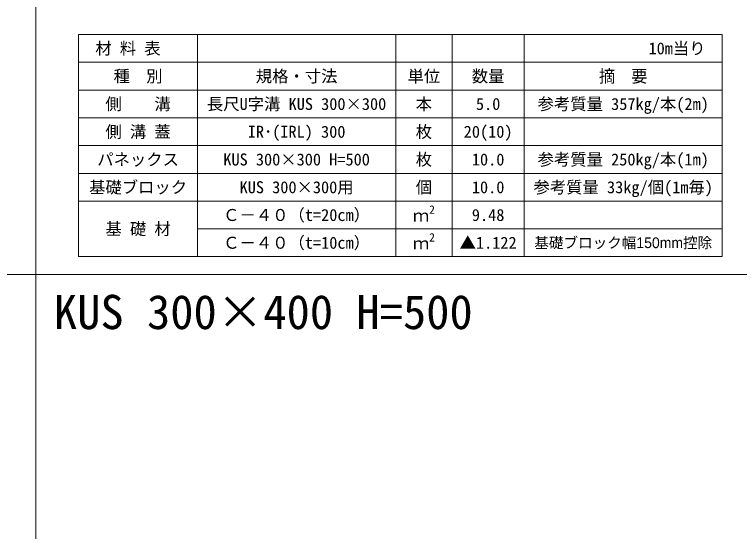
# Model space of a CAD drawing. Units: millimetres at full size, sheet at 1:40; details may follow other scales. Extents: x 206103 to 244503, y 883348 to 903496.
# Drawn here: x 211244 to 213256, y 898736 to 900170 of the extents above; entities that cross this region are included whole.
import ezdxf
from ezdxf.enums import TextEntityAlignment as Align

# ---------------------------------------------------------------- set-up
doc = ezdxf.new("R2010")
doc.units = ezdxf.units.MM
doc.header["$LTSCALE"] = 40
for name, color, linetype, lineweight in [('Defpoints_3', 8, 'Continuous', 0), ('図枠', 5, 'Continuous', 13), ('寸法・材料表', 7, 'Continuous', 13)]:
    doc.layers.add(name, color=color, linetype=linetype, lineweight=lineweight)
doc.layers.add('文字', color=7, linetype='Continuous')
doc.styles.add('ＭＳ ゴシック', font='')
doc.styles.add('ＭＳ Ｐゴシック', font='')
doc.styles.get('ＭＳ ゴシック').set_extended_font_data('MS Gothic')
doc.styles.get('ＭＳ Ｐゴシック').set_extended_font_data('MS PGothic')

msp = doc.modelspace()

# ---------------------------------------------------------------- linework, layer by layer
at = {"layer": 'Defpoints_3'}
for p, q in [((211421.89, 900114.77), (213208.53, 900114.77)), ((211421.89, 900114.77), (211421.89, 900037.33)), ((211751.89, 900114.77), (211751.89, 900037.33)), ((212301.89, 900114.77), (212301.89, 900037.33)), ((212458.53, 900114.77), (212458.53, 900037.33)), ((212658.53, 900114.77), (212658.53, 900037.33)), ((213208.53, 900114.77), (213208.53, 900037.33))]:
    msp.add_line(p, q, dxfattribs=at)
at = {"layer": '図枠'}
for p, q in [((211303.21, 903148.33), (211303.21, 883448.33)), ((206103.21, 899448.33), (223303.21, 899448.33))]:
    msp.add_line(p, q, dxfattribs=at)
at = {"layer": '寸法・材料表'}
for p, q in [((211421.89, 900037.33), (213208.53, 900037.33)), ((211421.89, 900037.33), (211421.89, 899498.33)), ((211751.89, 900037.33), (211751.89, 899498.33)), ((212301.89, 900037.33), (212301.89, 899498.33)), ((212458.53, 900037.33), (212458.53, 899498.33)), ((212658.53, 900037.33), (212658.53, 899498.33)), ((213208.53, 900037.33), (213208.53, 899498.33)), ((211421.89, 899960.33), (213208.53, 899960.33)), ((211421.89, 899883.33), (213208.53, 899883.33)), ((211421.89, 899806.33), (213208.53, 899806.33)), ((211421.89, 899729.33), (213208.53, 899729.33)), ((211421.89, 899652.33), (213208.53, 899652.33)), ((211751.89, 899575.33), (213208.53, 899575.33)), ((211421.89, 899498.33), (213208.53, 899498.33))]:
    msp.add_line(p, q, dxfattribs=at)

# ---------------------------------------------------------------- texts
at = {"layer": '寸法・材料表', "style": 'ＭＳ ゴシック'}
msp.add_text('\u3000材 料 表', height=33.23, dxfattribs=at).set_placement((211422.94, 900076.05), align=Align.MIDDLE_LEFT)
msp.add_text('10m当り\u3000', height=33.23, dxfattribs=at).set_placement((213207.47, 900076.05), align=Align.MIDDLE_RIGHT)
at = {"layer": '寸法・材料表'}
for s, height, style, p in [('種\u3000別', 33.23, 'ＭＳ ゴシック', (211586.89, 899998.83)), ('規格・寸法', 33.23, 'ＭＳ ゴシック', (212026.89, 899998.83)), ('単位', 33.23, 'ＭＳ ゴシック', (212380.21, 899998.83)), ('数量', 33.23, 'ＭＳ ゴシック', (212558.53, 899998.83)), ('側\u3000\u3000溝', 33.23, 'ＭＳ ゴシック', (211586.89, 899921.83)), ('長尺U字溝 KUS 300×300', 33.23, 'ＭＳ ゴシック', (212026.89, 899921.83)), ('本', 33.23, 'ＭＳ ゴシック', (212380.21, 899921.83)), ('参考質量 357kg/本(2m)', 33.23, 'ＭＳ ゴシック', (212933.53, 899921.83)), ('5.0', 33.23, 'ＭＳ ゴシック', (212558.53, 899921.83)), ('側 溝 蓋', 33.23, 'ＭＳ ゴシック', (211586.89, 899844.83)), ('IR･(IRL) 300', 33.23, 'ＭＳ ゴシック', (212026.89, 899844.83)), ('枚', 33.23, 'ＭＳ ゴシック', (212380.21, 899844.83)), ('20(10)', 33.23, 'ＭＳ ゴシック', (212558.53, 899844.83)), ('パネックス', 33.23, 'ＭＳ ゴシック', (211586.89, 899767.83)), ('KUS 300×300 H=500', 33.23, 'ＭＳ ゴシック', (212026.89, 899767.83)), ('枚', 33.23, 'ＭＳ ゴシック', (212380.21, 899767.83)), ('10.0', 33.23, 'ＭＳ ゴシック', (212558.53, 899767.83)), ('参考質量 250kg/本(1m)', 33.23, 'ＭＳ ゴシック', (212933.53, 899767.83)), ('基礎ブロック', 33.23, 'ＭＳ ゴシック', (211586.89, 899690.83)), ('KUS 300×300用', 33.23, 'ＭＳ ゴシック', (212026.89, 899690.83)), ('個', 33.23, 'ＭＳ ゴシック', (212380.21, 899690.83)), ('10.0', 33.23, 'ＭＳ ゴシック', (212558.53, 899690.83)), ('参考質量 33kg/個(1m毎)', 33.23, 'ＭＳ ゴシック', (212933.53, 899690.83)), ('Ｃ－４０（t=20cm）', 33.23, 'ＭＳ ゴシック', (212026.89, 899613.83)), ('9.48', 33.23, 'ＭＳ ゴシック', (212558.53, 899613.83)), ('基 礎 材', 33.23, 'ＭＳ ゴシック', (211586.89, 899575.33)), ('Ｃ－４０（t=10cm）', 33.23, 'ＭＳ ゴシック', (212026.89, 899536.83)), ('▲1.122', 33.23, 'ＭＳ ゴシック', (212558.53, 899536.83)), ('基礎ブロック幅150mm控除', 29.69, 'ＭＳ Ｐゴシック', (212933.53, 899536.83))]:
    msp.add_text(s, height=height, dxfattribs=dict(at, style=style)).set_placement(p, align=Align.MIDDLE_CENTER)
at = {"layer": '寸法・材料表', "style": 'ＭＳ Ｐゴシック', "width": 0.95}
msp.add_text('摘\u3000要', height=34.64, dxfattribs=at).set_placement((212933.53, 899998.83), align=Align.MIDDLE_CENTER)
at = {"layer": '寸法・材料表', "style": 'ＭＳ ゴシック'}
for s, height, p in [('2', 23.26, (212394.94, 899610.22)), ('ｍ', 33.23, (212349.61, 899585.72)), ('2', 23.26, (212394.94, 899533.22)), ('ｍ', 33.23, (212349.61, 899508.72))]:
    msp.add_text(s, height=height, dxfattribs=at).set_placement(p, align=Align.BOTTOM_LEFT)
at = {"layer": '文字', "style": 'ＭＳ ゴシック'}
msp.add_text('KUS 300×400 H=500', height=94.94, dxfattribs=at).set_placement((211353.21, 899268.83), align=Align.BOTTOM_LEFT)

doc.saveas('drawing.dxf')
